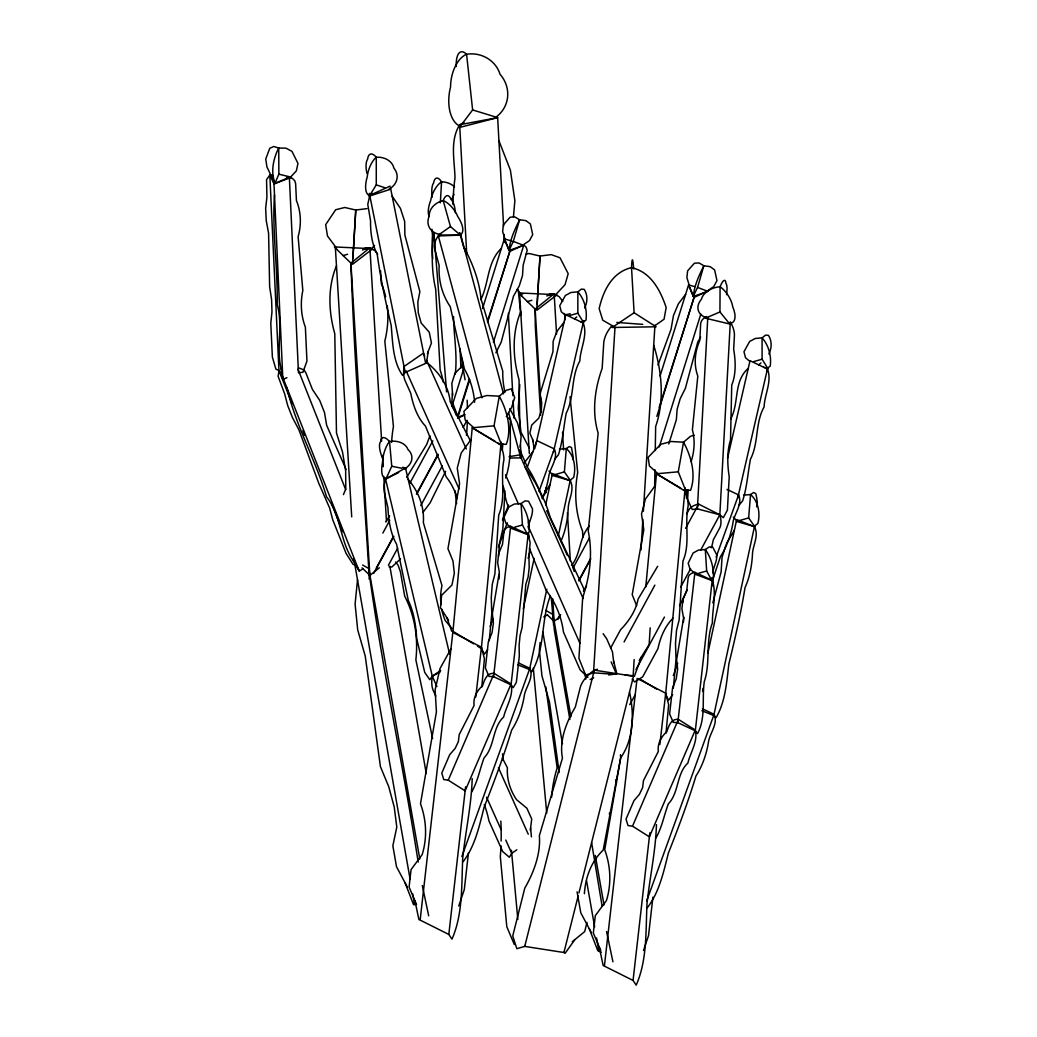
<?xml version="1.0" encoding="UTF-8"?>
<svg xmlns="http://www.w3.org/2000/svg" width="1037" height="1037" viewBox="0 0 1037 1037"><rect width="100%" height="100%" fill="white"/><g stroke="black" fill="none" stroke-linecap="round" stroke-linejoin="round"><path stroke-width="1.5" d="M719.937 311.968L705.471 318.19L729.763 324.011L719.937 311.968L720.08 286.743A17.279 3.668 -76.5 0 1 725.965 283.477A19.949 4.239 -76.5 0 1 726.574 294.689M654.632 487.325L654.93 469.722M655.254 450.499L655.656 426.479A174.773 113.785 46.3 0 0 653.712 345.256M366.955 173.516A18.472 7.376 72 0 1 367.642 159.115A15.996 6.391 72 0 1 376.275 157.287A15.996 13.066 1.2 0 1 393.904 168.124A18.472 15.075 1.2 0 1 389.018 189.136L389.925 189.434L369.302 196.123L369.353 193.388M528.429 527.444L528.714 520.444L528.39 523.296M712.51 577.635L695.308 730.813L697.486 733.665C706.093 718.045 701.764 698.757 704.304 681.581C710.669 662.669 705.341 641.657 712.38 622.939C712.263 608.862 716.813 594.149 712.393 580.435L694.907 572.307L691.588 573.331L689.242 575.107L688.218 577.35L686.74 590.377L682.968 599.399L681.905 608.771L683.59 618.143L676.63 659.61L677.641 669.176L676.267 678.678L672.572 687.894L669.617 713.91L673.246 722.387L677.822 722.672L695.308 730.813M713.184 586.164L712.432 577.739M504.941 490.747L502.854 528.909L499.432 543.777L498.512 556.389M505.628 478.031C512.226 458.872 509.763 439.208 510.36 419.518L508.48 418.015M688.166 490.086L687.648 499.614L692.236 509.504L697.395 508.882L719.834 514.793L723.333 517.683L727.404 510.074L729.218 476.709A111.257 54.144 58.7 0 1 730.541 439.818L731.733 385.025A92.773 45.148 58.7 0 0 733.665 349.391L734.416 335.638A17.849 8.685 58.7 0 0 730.32 321.872L719.834 514.793A17.849 10.681 63.8 0 1 719.587 528.248L713.275 539.888A92.773 55.492 63.8 0 1 711.356 547.795M697.395 508.882L707.778 317.568M274.507 194.956C271.966 231.523 277.968 268.013 277.164 304.645C283.516 326.409 275.492 349.21 281.675 370.753M440.349 202.811L441.542 181.851A15.996 5.768 77.2 0 0 433.647 182.849A18.472 6.663 77.2 0 0 432.209 197.082M352.891 258.433L355.769 210.044L366.968 208.631M537.127 304.437L540.018 256.048L551.217 254.622L560.019 257.785L568.198 273.69L565.022 284.708L555.599 294.793L556.856 294.897L536.79 310.309M352.606 263.178L355.769 210.044L344.802 207.491L335.677 209.733L325.644 224.705L327.485 235.982L335.651 246.962M536.855 309.182L540.018 256.048L529.051 253.495L526.005 254.246M612.128 325.54A29.995 19.923 -36.9 0 0 603.715 343.428L602.16 368.394A155.848 103.557 -36.9 0 0 598.142 433.129L588.238 531.216A186.919 124.194 -36.9 0 1 582.677 597.688L578.918 658.314L585.62 675.087L593.527 672.793L615.006 327.173M641.32 657.043L634.398 676.28L633.166 675.709L634.164 659.584M640.983 549.973L642.888 519.356M643.381 511.293L654.956 325.255M650.186 627.852L649.149 644.599L639.233 660.362M519.796 384.688L518.241 408.371L520.963 432.131L529.155 447.841M452.469 393.036L451.626 405.234L454.349 410.691M682.761 602.38L682.981 599.23M564.387 471.9L552.241 475.413L570.622 480.753L564.387 471.9L566.306 448.567L569.313 446.519L571.517 447.556L573.098 456.552L572.618 459.417M748.636 517.904L736.477 521.417L754.871 526.757L748.636 517.904L750.555 494.558L753.562 492.523L755.766 493.56L756.634 497.423L757.347 502.556L756.608 506.847M520.198 447.336L521.131 436.383L517.476 422.85L509.763 408.656M513.471 216.629L514.87 200.634L510.385 170.146L498.927 140.76M472.198 778.631C471.407 805.412 465.535 831.402 462.735 857.884C461.452 884.924 463.059 914.103 451.951 939.146L448.814 934.454L418.883 919.469L414.956 900.816M656.447 824.635C655.643 851.416 649.784 877.393 646.984 903.888C645.701 930.928 647.308 960.093 636.199 985.15L633.063 980.445L603.132 965.473L599.205 946.82M473.598 643.821L452.962 631.313L472.237 427.775L494.027 425.818L501.739 445.275L497.708 442.89M487.649 649.784L484.37 654.153L481.337 648.527L501.13 442.034M502.258 450.46L502.867 444.056M489.231 640.685L491.797 613.476L491.253 597.532L492.277 584.298L494.869 574.096L498.719 515.026C506.341 497.475 500.067 478.083 503.943 459.806C504.034 454.673 502.401 449.747 500.612 444.99L472.237 427.775L495.025 441.295M498.901 579.216L499.354 574.407M645.766 586.994L656.486 473.779L678.276 471.809L685.976 491.266L683.305 489.684M686.364 498.058L687.116 490.047M673.324 688.283L676.046 659.48L675.489 643.536L676.526 630.302L679.118 620.087L682.968 561.03C690.59 543.466 684.316 524.074 688.192 505.81C688.283 500.677 686.65 495.738 684.861 490.994L685.379 488.038M683.448 622.006L683.901 617.209M357.519 579.787L355.095 604.13L357.7 629.861L365.218 655.98L380.423 766.628L388.732 786.681L394.229 806.993L396.795 827.098L392.854 845.829L396.523 866.789L407.321 886.985M540.108 642.525L539.344 650.121L541.949 675.865L549.467 701.984L559.163 772.539M420.192 919.638L452.832 632.401L481.44 647.205L484.409 658.676L481.777 687.142M448.814 934.454L465.587 786.811M475.789 696.955L481.44 647.205M468.478 852.764L464.291 889.629L458.756 905.988M493.573 676.681L510.658 526.303L528.144 534.444L530.14 542.571L528.935 556.675L529.194 567.576L528.131 576.948L525.785 584.44L522.117 627.45L520.055 635.577L519.109 645.286L519.304 656.304L516.348 682.32L513.237 687.661L511.06 684.822L493.573 676.681L488.997 676.383L485.368 667.906L488.323 641.89L492.031 632.687L493.392 623.172L492.381 613.606L499.341 572.152L497.656 562.767L498.719 553.408L502.504 544.373L503.982 531.359L504.993 529.103L507.339 527.327L510.658 526.303M511.06 684.822L528.144 534.444M604.441 965.641L636.899 679.883M633.063 980.445L649.836 832.815M659.856 744.553L665.689 693.209L637.068 678.392M666.026 733.146L668.658 704.667L665.689 693.209M652.908 897.161L648.527 935.633L643.51 950.501M677.822 722.672L694.907 572.307M702.645 691.446L702.995 688.399M530.296 830.404L531.722 819.023L526.9 808.251L516.491 799.618A105.139 71.488 -2.8 0 1 507.391 767.756L502.31 757.904M428.203 351.53L426.479 363.054L405.221 372.452L402.563 375.368C392.66 361.213 392.764 342.054 391.156 325.268C385.531 301.624 380.423 277.903 377.131 253.676A58.629 29.477 -78.4 0 1 370.572 220.972L367.772 204.445L369.755 195.371A18.472 7.7 -71.1 0 1 367.267 176.757A15.996 6.663 -71.1 0 1 376.275 157.287L376.275 184.871L369.302 196.123M528.546 528.611C528.39 521.663 532.966 516.478 532.487 508.843L528.533 501.208L525.111 500.884L521.067 503.541L514.261 504.073L508.908 506.976L503.93 517.243L505.862 523.27L511.591 528.014L510.826 528.222L527.561 534.496L522.428 525.007L521.067 503.541C527.003 511.578 529.596 522.142 529.181 532.02L527.211 533.874M713.041 573.137C712.938 566.941 717.371 561.911 716.736 554.847L712.782 547.212L709.36 546.875L705.303 549.532L698.497 550.064L693.144 552.98L688.179 563.234L690.111 569.274L695.84 574.005L695.075 574.226L711.797 580.5L712.302 577.557M494.027 425.818L499.277 396.199L506.276 390.275L511.345 388.901L514.702 397.586L511.617 407.411L506.302 416.602M678.276 471.809L683.526 442.203L690.525 436.279L694.323 435.242M523.283 608.81L534.146 558.399M545.695 504.825L552.423 473.559L570.194 480.675C574.783 488.971 569.196 498.24 568.302 506.717C567.783 518.681 565.748 530.633 560.784 541.599M550.219 596.262C540.757 620.502 545.384 648.89 531.851 671.665L529.518 669.5L546.81 589.249M558.334 535.753L570.194 480.675M707.869 653.232L736.672 519.55L754.443 526.679C759.032 534.962 753.445 544.244 752.551 552.721C752.032 564.672 749.997 576.637 745.033 587.603C740.859 613.334 735.064 638.623 728.881 663.849C726.652 681.996 725.433 701.647 716.1 717.669L713.767 715.504L701.919 710.76M713.767 715.504L754.443 526.679M535.273 446.973L565.774 314.729L570.207 313.783M553.434 452.119L583.74 320.563M727.52 458.276L750.023 360.733L767.445 369.016C772.319 381.123 764.489 394.514 764.088 407.01C755.001 422.889 758.89 442.942 750.49 459.145C747.768 473.028 747.055 487.17 742.673 500.793L738.798 505.46M767.056 370.65L767.678 367.928M737.683 498.123L767.445 369.016M578.944 892.883L633.503 676.254L594.318 670.135A29.995 14.829 -29.3 0 0 580.266 687.414L575.315 707.091A155.848 77.036 -29.3 0 0 562.456 758.125L539.344 835.679A186.919 92.384 -29.3 0 1 524.774 888.165L512.745 935.957L516.854 948.699L524.748 946.392L594.318 670.135L597.39 669.241M574.9 939.6L565.126 953.275L563.921 952.51L578.153 896.02M586.994 922.437L584.687 931.602L572.281 941.726M457.55 416.731L469.23 379.309M528.157 558.412L530.231 550.66M712.821 602.86L721.13 571.867L722.024 557.439L726.056 544.814M511.928 241.025L504.358 238.925L508.934 250.513L513.315 241.414L519.615 219.74L514.806 216.953L510.191 217.2L503.373 224.822L502.647 231.666L504.954 239.08M694.777 286.64L688.607 284.916L693.183 296.504L697.564 287.418L703.851 265.744L699.055 262.957L694.44 263.204L687.622 270.826L686.896 277.657L689.203 285.084M659.182 407.347L694.051 297.425L708.077 290.93M730.696 419.013C739.446 402.667 733.211 381.525 748.26 368.368M452.171 405.636L463.267 370.17M482.568 308.482L504.358 238.808L509.802 251.421L487.571 322.481M469.696 379.633L457.615 418.261L464.628 415.007M493.392 342.249L523.841 244.926L526.161 247.273L527.198 250.202L523.141 265.342L522.518 275.518L519.265 285.914L513.496 296.154L501.156 342.288L495.919 352.774M660.05 376.068L688.607 284.812L694.051 297.425L656.836 416.368M659.26 446.947L700.831 314.094M668.761 444.017L676.357 419.713L677.135 409.33L680.168 398.778L685.405 388.279L697.745 342.145L700.623 337.025M487.468 321.25L509.802 251.421L523.841 244.926M712.445 580.577L720.443 556.584A66.368 39.886 -86.1 0 0 733.198 521.261C735.052 512.745 742.686 503.904 738.577 494.921L726.963 489.399M498.473 547.005L507.223 522.765M527.483 466.702L536.907 440.634L554.341 448.93C558.437 457.9 550.816 466.754 548.949 475.27A66.368 39.886 -86.1 0 1 542.429 498.771M490.177 626.491L492.912 618.908M538.981 491.421L554.341 448.93M461.854 856.523L529.855 668.334L518.228 662.799M673.324 675.528L677.718 663.382M716.1 557.154L738.577 494.921M646.647 900.997L714.104 714.324L702.477 708.802M480.831 299.654C489.127 282.945 487.001 261.985 501.389 248.336M658.015 365.011L671.056 329.273L673.441 315.624L678.367 303.828L685.626 294.339M429.927 435.825L426.7 444.445L406.711 477.37M463.241 362.587L461.711 366.618L454.997 373.216L451.821 383.366L452.638 395.615M427.335 353.798L431.431 343.014L429.279 332.255L421.165 323.025L418.274 312.759L417.833 302.208L419.868 291.643L404.871 235.036L404.676 221.451L400.399 208.333L392.18 196.2M584.635 308.015C587.59 302.091 587.823 295.052 584.22 289.362L581.368 289.116L577.842 291.851L570.959 292.486L565.385 295.467L559.721 305.746L561.276 311.735L565.658 315.442M768.884 354.006C771.839 348.082 772.072 341.043 768.456 335.366L765.617 335.107L762.091 337.855L755.208 338.49L749.634 341.458L743.97 351.75L745.525 357.726L749.907 361.433M502.426 519.939L508.597 505.084M274.883 183.627L278.862 174.177L278.733 148.019L273.768 146.502L269.776 148.291L265.757 158.998L266.911 166.84L274.883 183.627L291.436 177.236L278.862 174.177M343.416 494.636L345.775 489.036L345.671 471.031L342.547 452.197L336.481 432.986L334.782 333.655A121.316 86.719 51.7 0 1 336.481 265.848M494.169 673.389C486.742 672.546 484.512 680.078 482.581 685.677C477.007 690.681 472.976 697.707 474.103 705.406L459.197 734.637L458.367 741.624L455.178 748.351L449.721 754.651L441.775 773.122L443.771 779.552L448.256 780.174L494.169 673.389L511.047 684.044C513.898 695.516 506.173 706.21 503.619 717.06C492.108 727.663 494.908 746.666 484.085 757.866C479.794 769.234 477.837 781.25 471.666 791.996M511.047 684.044L465.133 790.829L448.256 780.174M678.418 719.393C670.991 718.537 668.761 726.069 666.83 731.681C661.256 736.685 657.225 743.698 658.352 751.397L643.446 780.641L642.616 787.627L639.427 794.342L633.97 800.655L626.024 819.126L628.007 825.556L632.505 826.165L678.418 719.393L695.296 730.048C698.147 741.52 690.422 752.214 687.868 763.063C676.357 773.654 679.157 792.67 668.334 803.869C664.03 815.238 662.086 827.241 655.915 838M695.296 730.048L649.382 836.833L632.505 826.165M451.976 198.935L454.025 194.282M382.834 458.808A18.472 6.805 63.5 0 1 380.67 441.606A15.996 5.898 63.5 0 1 389.536 441.503L391.753 466.261L386.023 478.861L398.688 472.548M679.598 605.712L687.233 590.027M445.651 471.317L430.096 502.88L422.94 512.447M393.866 536.349L373.618 573.487M578.853 580.966L590.533 559.462M416.939 493.755L430.744 468.167A66.368 2.372 -63 0 0 438.132 454.802M610.599 648.151L620.554 629.783A111.257 63.438 -12.2 0 0 638.118 599.049L657.665 566.293M686.701 513.937L688.996 509.698A10.577 6.028 -12.2 0 1 698.705 504.163L719.834 514.793L700.597 550.297M624.08 641.942L654.853 585.127M685.626 528.313L698.705 504.163M635.979 669.617L664.445 617.054M680.596 587.227L690.603 568.769M382.847 533.083L389.769 520.315M409.758 483.436L432.831 440.868M451.639 406.18L453 403.652L457.524 415.902M376.34 567.965L393.295 536.686M416.42 494.027L437.99 454.232M388.408 565.295L397.651 548.236M420.776 505.589L442.345 465.782M463.163 427.4L467.013 420.283M573.241 567.732L589.392 537.944M558.282 618.221L559.824 615.382M579.087 579.839L590.649 558.515M583.442 591.388L586.527 585.711M450.965 648.799L440.025 668.541L435.112 689.838L436.421 711.849L420.491 803.714A126.644 98.528 10.7 0 1 422.189 854.566L411.067 869.615L409.084 887.076L416.524 904.484M629.744 704.667L635.214 694.79M557.867 619.478L560.641 614.695M543.038 496.101L550.103 484.344M516.841 849.796L511.721 853.321L509.374 857.249L502.686 851.533L488.945 820.889A111.257 55.933 -78.4 0 0 484.253 804.531M726.496 543.414L734.352 530.335M589.288 526.122C579.152 537.412 580.889 553.771 571.581 565.528M385.79 522L389.64 515.83M471.135 439.403L461.167 453.078L457.265 468.076L459.572 483.799L447.945 548.703L452.988 561.043L454.336 573.241L451.963 585.011L441.606 595.329L440.427 607.695L448.619 620.385M655.384 485.394L645.416 499.069L641.514 514.08L643.821 529.803L632.194 594.707L636.666 605.673M463.098 861.721C475.089 846.218 479.34 825.932 484.11 807.214C494.13 781.781 503.749 756.245 511.708 729.983A66.368 39.886 -86.1 0 0 524.463 694.673C526.329 686.157 533.951 677.304 529.855 668.334M647.334 907.712C659.338 892.222 663.589 871.936 668.346 853.205C678.379 827.785 687.998 802.249 695.957 775.987A66.368 39.886 -86.1 0 0 708.712 740.664C710.578 732.148 718.2 723.307 714.104 714.324M672.715 694.686L668.619 700.144L665.585 694.518L684.861 490.994L656.486 473.779L680.622 488.09M495.997 117.116A32.873 30.293 15.5 0 0 499.99 74.184A28.479 26.236 15.5 0 0 466.585 54.274L472.626 109.935L459.365 127.499L497.656 117.622L503.593 226.247M524.165 463.033L532.953 451.549M564.011 322.377L556.856 331.451L553.136 341.342L552.967 351.647L539.927 394.371L541.69 402.421L541.301 410.419L538.786 418.17L531.735 425.053L529.855 433.181L533.42 441.425M554.549 459.456L558.424 454.789C562.806 441.166 563.519 427.037 566.241 413.141C574.641 396.951 570.752 376.885 579.839 361.006C580.24 348.51 588.07 335.12 583.209 323.025L565.774 314.729M405.221 372.452L369.755 195.371L371.829 193.102M290.606 177.029L296.362 170.872L297.969 163.405L291.928 151.324L286.018 148.174L278.733 148.019C273.418 158.194 270.333 172.298 275.142 183.005M374.487 245.432L371.35 248.789L372.62 248.893L352.541 264.305M711.46 579.864L713.43 578.024C713.845 568.146 711.239 557.582 705.303 549.532L706.664 571.011L711.797 580.5M400.489 558.943L391.779 567.058L389.018 566.824M574.485 318.877L576.741 316.894M758.734 364.881L760.989 362.885M272.614 175.383L269.827 175.059L266.561 179.66L266.911 197.186L265.653 208.307L266.224 220.479L268.596 233.286L269.633 286.679L271.59 299.589L271.979 311.891L270.787 323.259L272.368 357.078L275.907 369.133L278.953 370.546L282.531 376.703L359.269 571.309L353.384 560.693M377.662 254.259L375.057 250.798L369.885 247.778L350.908 263.126C354.667 368.589 362.872 473.987 369.418 579.333L369.859 575.418L350.908 263.126L335.392 248.024L351.712 516.88M562.767 301.417L559.306 296.802L554.134 293.769L535.157 309.117L535.248 325.592L540.666 415.137M379.348 567.745L369.859 575.418L362.107 567.874M560.032 616.626L554.108 621.422L553.654 625.337L551.308 597.934M570.207 480.17L573.642 477.487C576.131 467.791 574.278 455.36 566.306 448.567L559.384 449.151M754.456 526.161L757.891 523.478C760.38 513.782 758.527 501.364 750.555 494.558L743.633 495.155M474.596 402.317A111.257 92.436 -28.4 0 0 464.42 369.055L450.239 306.654A92.773 77.075 -28.4 0 1 439.157 265.55L434.879 249.697A17.849 14.829 -28.4 0 1 438.353 235.956L440.66 234.181M455.373 212.728A18.472 6.546 -88.9 0 0 451.017 199.402A15.996 5.678 -88.9 0 0 443.214 200.608L450.447 226.572L438.625 234.932L460.739 235.347L459.689 232.69M654.658 325.851L664.056 319.24L666.169 307.522C660.336 290.243 650.938 271.992 631.533 267.637C612.05 272.187 603.236 290.775 599.153 308.598L602.782 320.226L613.632 326.512M440.686 670.433L432.299 676.215L429.798 679.689L424.742 672.43L416.654 638.312A111.257 50.411 -75.5 0 0 408.306 600.501L396.588 544.231A92.773 42.024 -75.5 0 1 387.955 507.793L384.623 493.742A17.849 8.089 -75.5 0 1 385.531 478.964L405.493 468.063L449.643 654.269M583.274 322.027L585.957 320.187C587.383 310.4 584.531 299.33 577.842 291.851L577.842 313.213L583.662 322.663L580.72 321.651M767.523 368.031L770.206 366.191C771.632 356.404 768.78 345.334 762.091 337.855L762.091 359.217L767.911 368.653L763.491 367.137M522.92 245.069L529.479 240.597L532.72 234.595L530.374 223.927L525.966 220.674L519.615 219.74C514.948 229.177 510.01 239.378 509.219 249.904M707.169 291.073L713.728 286.601L716.969 280.599L714.623 269.918L710.215 266.665L703.851 265.744C699.197 275.168 694.259 285.382 693.468 295.908M634.1 312.759L612.167 327.485L656.123 326.785L634.1 312.759L631.533 267.637A27.053 1.426 89.1 0 1 633.477 266.859A31.24 1.646 89.1 0 1 633.776 268.946M363.209 568.717L359.502 570.985L356.637 566.059M543.751 616.989L547.445 614.721M440.284 671.846L432.299 676.215A17.849 8.97 -78.4 0 0 433.272 690.538L435.786 696.138M463.993 122.638L459.663 124.738C449.669 140.851 454.647 160.398 454.984 178.079A131.401 77.218 -78.2 0 0 453 204.522M590.144 679.52L593.708 677.835M369.755 195.371L390.158 186.09M281.208 368.913L282.868 379.607L273.988 183.795L289.362 177.301L292.538 178.52L294.754 180.749L295.636 183.64L296.426 200.569A64.825 58.292 -27.4 0 1 298.112 236.682L302.83 290.49A77.632 69.816 -27.4 0 0 305.371 327.225L306.952 361.045L302.96 372.244L298.475 372.789L289.362 177.301L286.562 176.977M286.951 377.662L283.101 379.283L278.953 370.546L269.827 175.059L272.459 176.277M458.03 417.263L464.835 414.515M508.934 250.513L523.607 245.328L513.315 241.414M693.183 296.504L707.856 291.332L697.564 287.418M481.985 397.806L438.353 235.956L441.321 234.932M343.156 255.569L347.602 254.272M362.457 249.943L369.885 247.778L381.616 440.945M527.405 301.573L531.851 300.276M546.706 295.934L554.134 293.769L556.571 334.018M569.533 315.572L577.842 313.213M753.769 361.576L762.091 359.217M514.689 527.146L522.428 525.007M698.938 573.15L706.664 571.011M509.063 456.695L519.77 454.893L583.157 598.53M608.667 674.957L616.898 673.817L613.528 660.841M438.353 235.956L460.739 235.088L503.554 393.891M509.543 458.056L521.352 457.835L520.393 445.029M365.18 247.804L369.885 247.778M529.324 453.454L519.641 294.015L522.778 294.002M549.429 293.808L554.134 293.769M616.834 322.442L642.759 324.361M593.527 672.793L610.962 674.076M625.233 675.126L633.166 675.709M501.221 443.979L506.289 444.367C512.032 428.864 507.041 410.38 499.277 396.199L486.975 395.512L476.411 398.364L463.902 411.339L465.172 419.985L473.689 427.646M685.47 489.982L690.538 490.358C696.281 474.855 691.29 456.384 683.526 442.203L671.224 441.503L660.66 444.354L648.151 457.33L649.421 465.976L657.938 473.65M366.891 248.439L334.381 246.936L336.649 249.113M551.14 294.43L518.63 292.94L522.039 296.193M601.279 952.173L597.792 950.67L589.288 928.737M534.911 448.554L534.159 448.451L532.668 439.688M452.962 631.313L451.652 631.144L446.895 617.702M298.526 367.798L303.893 369.898L305.772 372.607L312.435 389.432L319.707 400.399L324.49 412.506L326.655 425.313L346.138 469.476M524.748 946.392L563.921 952.51M391.753 466.261L401.889 468.283M405.713 469.048L404.78 468.854A18.472 13.585 -5.2 0 0 407.956 449.539A15.996 11.77 -5.2 0 0 389.536 441.503A15.996 5.872 -73.8 0 0 382.549 462.217A18.472 6.779 -73.8 0 0 386.412 478.031M402.576 467.311L405.493 468.063M472.626 109.935L497.656 117.622L459.663 124.738L466.728 253.948M376.275 184.871L384.779 187.71M517.67 664.756L529.518 669.5M545.656 610.313L553.006 614.526L554.393 630.457L569.883 719.458M362.639 565.022L368.757 568.522M639.79 678.872L656.551 689.048M477.461 646.168L481.337 648.527M450.447 226.572L460.739 235.347M587.914 677.368L580.124 669.85L563.428 632A111.257 96.584 -29.5 0 0 546.11 590.351L529.453 548.262M519.641 294.015L535.157 309.117L541.405 412.143M547.458 614.954L554.108 621.422L552.734 598.88M733.263 517.061L737.294 521.183M549.014 471.07L553.045 475.179M632.168 679.079L634.605 681.944L642.668 676.85L657.976 648.592A111.257 66.549 63.8 0 1 672.961 618.195M452.067 628.616L445.262 620.606A105.139 76.712 -1.7 0 1 441.71 609.16M395.59 562.08L398.117 565.191L400.373 571.607L404.689 596.158A111.076 98.917 -67.1 0 1 415.863 659.83L432.623 738.474M517.178 289.31L519.9 292.965M603.119 633.711L606.593 638.572L612.465 651.871L613.813 663.226M354.654 562.521C339.643 543.258 341.925 516.309 326.564 496.827C315.533 459.637 295.688 425.598 286.925 387.799M591.557 932.989L580.772 912.793L577.09 891.833M470.539 441.075L450.201 401.682A104.037 70.736 -2.8 0 0 427.866 363.313M269.827 175.059L273.988 183.795M546.693 510.71L567.356 555.326M424.626 356.08L423.329 353.202L404.158 366.411A17.849 8.97 -78.4 0 0 405.13 380.735L410.782 393.36A92.773 46.639 -78.4 0 0 425.455 426.064L446.273 476.994A111.257 55.933 -78.4 0 1 457.213 497.773M426.57 360.422L466.3 449.021M406.141 370.844L459.093 488.92M498.421 767.691L528.248 834.202M436.927 686.546L432.299 676.215L385.531 478.964M486.573 797.233L501.13 829.704M505.771 840.035L511.721 853.321M519.809 449.928L527.522 467.415A92.773 36.865 80.5 0 1 542.377 498.512M611.117 661.891L616.315 673.674M505.525 474.752L518.578 504.319M528.364 526.498L579.903 643.277M502.634 485.485L503.891 488.31A92.773 80.536 -29.5 0 0 508.454 507.262M454.893 411.948L456.526 415.733M600.773 950.488L593.333 933.08L595.316 915.606L606.438 900.57A126.644 98.528 10.7 0 0 604.727 849.718L620.67 757.853A174.773 98.917 42.8 0 0 629.524 692.016M514.313 944.538L506.808 926.728L500.314 856.64A193.595 104.698 -71.8 0 0 500.975 845.699M297.93 369.133L345.671 489.62M292.071 403.678L278.953 370.546L278.11 376.275L284.656 393.84L287.677 405.48L292.473 417.587L298.863 429.72L318.774 483.268L329.597 507.923L332.76 519.809L346.086 553.408L353.098 564.413L355.924 564.828L353.526 558.8M302.817 430.783L304.606 435.307M332.047 504.578L342.793 531.696M405.039 882.733L413.543 904.666L414.593 904.77L412.635 893.622M508.584 412.545L520.73 457.615M459.922 233.364L463.526 246.702A92.773 29.93 87.8 0 1 465.82 252.302M612.932 961.805L606.554 931.537M428.683 915.801L422.305 885.533M615.861 779.746L616.535 782.896M390.443 187.541L425.624 363.17M584.998 674.322L585.84 679.105M609.38 813.138L610.223 817.934M553.849 619.309L570.946 716.645M595.316 855.46L604.001 904.925M602.147 906.429L591.608 842.601M542.882 632.155L562.469 743.672M586.527 880.672L594.642 926.871M596.599 938.018L598.829 950.76M389.821 566.098L426.259 773.524M369.315 571.711L419.765 858.921M418.17 861.993C403.03 764.476 382.031 667.802 368.783 570.065M354.589 563.143L410.108 879.272M528.416 533.096L529.09 537.166M545.76 686.74L557.154 767.911A182.94 153.32 12.4 0 0 551.632 797.207M518.254 289.971L520.859 315.455M570.052 396.795L577.687 472.548A129.703 102.663 -47.1 0 0 582.522 531.035L582.898 537.386M530.594 828.006L531.45 836.937M533.303 668.074L546.732 813.125M502.504 753.808L503.101 760.238M511.435 850.262L517.839 919.391M446.597 391.882L433.868 232.625A104.037 51.591 -78.1 0 0 435.709 289.349L440.142 370.015A105.139 52.135 -78.1 0 1 443.395 382.277M431.988 229.281L432.494 235.645A92.773 36.93 73 0 0 432.753 258.589M564.608 313.55L564.996 319.902M562.534 432.222L563.61 449.928M567.42 512.706L570.35 561.004M545.993 487.805L546.292 492.64M380.553 270.735L381.318 283.451A108.302 85.721 -47.1 0 1 385.66 296.712M382.484 455.437L383.171 466.702M383.755 476.359L386.49 521.442M620.476 754.703L620.67 757.853L603.197 850.068A176.627 99.967 42.8 0 0 584.375 893.725M544.956 490.618L545.138 493.819M504.034 234.31L504.475 242.373M508.35 313.343L512.848 395.603M513.121 400.438L514.08 418.183M460.026 348.691L460.934 368.083M455.256 374.098C457.589 354.823 453.739 335.794 453.558 316.505M462.243 358.465L462.476 366.45A157.391 92.487 -78.2 0 1 465.043 379.814M519.874 429.318L519.031 379.659A121.316 86.719 51.7 0 1 520.717 311.852M464.161 247.791A104.037 52.861 52.3 0 1 480.922 298.617L502.776 371.285A105.139 53.418 52.3 0 0 504.915 392.193M574.252 571.517A111.257 44.202 80.5 0 1 572.696 566.85M525.279 467.376A104.037 48.972 48.5 0 1 549.999 516.893L583.52 587.992A105.139 49.491 48.5 0 0 584.038 590.831M439.403 234.375A18.472 14.699 -21.5 0 1 429.24 216.059A15.996 12.742 -21.5 0 1 443.214 200.608A15.996 7.065 52.6 0 1 457.797 216.603A18.472 8.153 52.6 0 1 460.052 234.764M429.02 216.137A18.472 8.309 -65.5 0 1 430.692 200.478A15.996 7.207 -65.5 0 1 441.542 181.851A15.996 12.975 9.5 0 1 454.53 186.88M456.228 66.549A28.479 9.813 75.5 0 1 466.585 54.274A28.479 16.423 -80.1 0 0 450.564 86.927A32.873 18.964 -80.1 0 0 460.247 126.333M729.102 323.207A19.949 9.242 57.2 0 0 732.731 306.835A17.279 7.998 57.2 0 0 720.08 286.743A17.279 11.679 -16.2 0 0 701.388 299.317A19.949 13.481 -16.2 0 0 706.43 317.776M691.135 461.608A111.257 75.844 -16 0 0 692.392 429.772L697.81 376.094A92.773 63.244 -16 0 1 699.755 340.46L700.662 323.764A10.577 7.207 -16 0 1 706.573 316.518M408.163 479.327A104.037 75.908 -1.7 0 1 423.355 522.596L441.995 585.659A105.139 76.712 -1.7 0 0 441.01 604.778M383.197 466.274A10.577 2.93 61.3 0 1 382.925 463.72M467.143 400.178A157.391 92.487 -78.2 0 1 467.441 408.293M467.35 421.178A157.391 92.487 -78.2 0 1 466.469 435.41M456.591 503.567A104.037 59.485 87.8 0 1 455.191 490.929M500.832 821.097A193.595 104.698 -71.8 0 1 501.117 841.059M387.229 305.721A108.302 85.721 -47.1 0 1 384.831 341.134L393.438 426.557A129.703 102.663 -47.1 0 0 391.623 442.384"/></g></svg>
